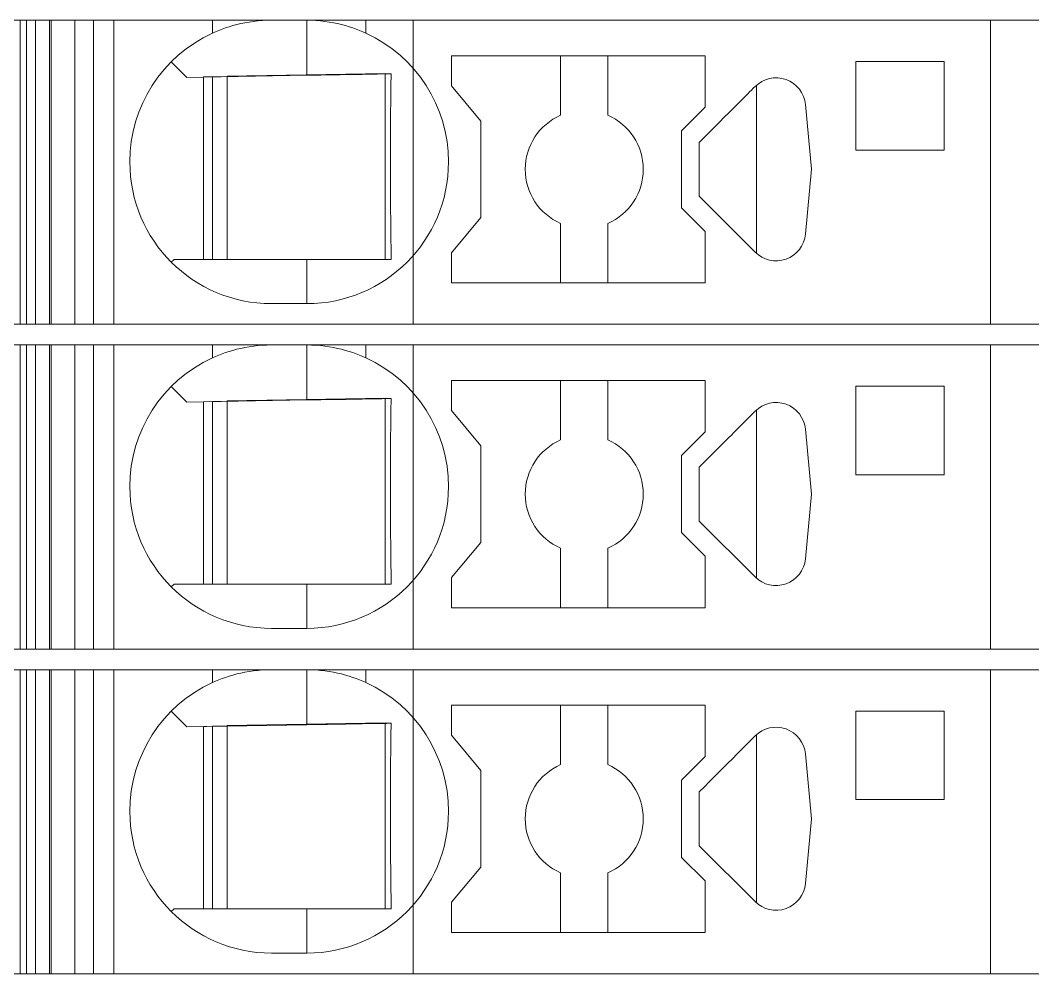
# Model space of a CAD drawing. Header units: millimetres. Extents: x 0 to 1680, y 0 to 1188.
# Drawn here: x 919.89 to 937.05, y 562.35 to 578.5 of the extents above; entities that cross this region are included whole.
import ezdxf
from ezdxf.enums import TextEntityAlignment as Align

# ---------------------------------------------------------------- set-up
doc = ezdxf.new("R2010")
doc.units = ezdxf.units.MM
for name, color, linetype, lineweight in [('EPLAN309', 5, 'Continuous', 5), ('EPLAN493', 5, 'Continuous', 5), ('MAIN-1', 7, 'Continuous', 5), ('MAIN-2', 7, 'Continuous', 5)]:
    doc.layers.add(name, color=color, linetype=linetype, lineweight=lineweight)
doc.styles.add('Tahoma', font='')
doc.styles.get('Tahoma').set_extended_font_data('Tahoma')

# ---------------------------------------------------------------- blocks, each defined once
blk = doc.blocks.new('EPLSYM_LibrarySPECIAL_Symbol12_Variant0_Placement8_8')
at = {"layer": 'EPLAN309', "lineweight": 13, "ltscale": 16}
blk.add_lwpolyline([(0, -5.15), (68.15, -5.15), (68.15, 0), (0, 0)], close=True, dxfattribs=at)
at = {"layer": 'EPLAN493', "color": 5, "style": 'Tahoma'}
blk.add_attdef('17_20450', text='', height=2.3478, dxfattribs=at).set_placement((0, -21.83478), align=Align.MIDDLE_RIGHT)
blk = doc.blocks.new('EPLSYM_LibrarySPECIAL_Symbol12_Variant0_Placement8_9')
at = {"layer": 'EPLAN309', "lineweight": 13, "ltscale": 16}
blk.add_lwpolyline([(0, -5.15), (68.15, -5.15), (68.15, 0), (0, 0)], close=True, dxfattribs=at)
at = {"layer": 'EPLAN493', "color": 5, "style": 'Tahoma'}
blk.add_attdef('17_20450', text='', height=2.3478, dxfattribs=at).set_placement((0, -21.83478), align=Align.MIDDLE_RIGHT)
blk = doc.blocks.new('EPLSYM_LibrarySPECIAL_Symbol12_Variant0_Placement8_10')
at = {"layer": 'EPLAN309', "lineweight": 13, "ltscale": 16}
blk.add_lwpolyline([(0, -5.15), (68.15, -5.15), (68.15, 0), (0, 0)], close=True, dxfattribs=at)
at = {"layer": 'EPLAN493', "color": 5, "style": 'Tahoma'}
blk.add_attdef('17_20450', text='', height=2.3478, dxfattribs=at).set_placement((0, -21.83478), align=Align.MIDDLE_RIGHT)

msp = doc.modelspace()

# ---------------------------------------------------------------- linework, layer by layer
at = {"layer": 'MAIN-1'}
for p, q in [((920.001, 578.5), (919.893, 578.5)), ((919.893, 573.35), (919.893, 578.5)), ((920.001, 578.5), (923.15, 578.5)), ((920.001, 573.35), (920.001, 578.5)), ((923.15, 578.5), (924.15, 578.5)), ((923.15, 578.5), (923.15, 578.282)), ((923.256, 578.327), (923.313, 578.349)), ((923.313, 578.349), (923.372, 578.37)), ((923.372, 578.37), (923.433, 578.39)), ((923.433, 578.39), (923.497, 578.409)), ((923.497, 578.409), (923.563, 578.427)), ((923.563, 578.427), (923.631, 578.443)), ((923.631, 578.443), (923.701, 578.458)), ((923.701, 578.458), (923.772, 578.47)), ((923.772, 578.47), (923.846, 578.481)), ((923.846, 578.481), (923.921, 578.489)), ((923.921, 578.489), (923.997, 578.495)), ((923.997, 578.495), (924.073, 578.499)), ((924.073, 578.499), (924.15, 578.5)), ((924.75, 578.5), (924.15, 578.5)), ((924.827, 578.499), (924.75, 578.5)), ((925.75, 578.5), (924.75, 578.5)), ((924.75, 577.568), (924.75, 578.5)), ((924.903, 578.495), (924.827, 578.499)), ((924.979, 578.489), (924.903, 578.495)), ((925.054, 578.481), (924.979, 578.489)), ((925.128, 578.47), (925.054, 578.481)), ((925.199, 578.458), (925.128, 578.47)), ((925.269, 578.443), (925.199, 578.458)), ((925.337, 578.427), (925.269, 578.443)), ((925.403, 578.409), (925.337, 578.427)), ((925.467, 578.39), (925.403, 578.409)), ((925.528, 578.37), (925.467, 578.39)), ((925.587, 578.349), (925.528, 578.37)), ((925.644, 578.327), (925.587, 578.349)), ((925.75, 578.5), (936.332, 578.5)), ((925.75, 578.5), (925.75, 578.282)), ((937.05, 578.5), (936.332, 578.5)), ((936.332, 573.35), (936.332, 578.5)), ((923.15, 578.282), (923.202, 578.305)), ((923.202, 578.305), (923.256, 578.327)), ((925.698, 578.305), (925.644, 578.327)), ((925.75, 578.282), (925.698, 578.305)), ((927.2, 577.9), (927.2, 577.389)), ((931.5, 577.9), (927.2, 577.9)), ((929.05, 577.9), (929.05, 576.892)), ((929.85, 576.892), (929.85, 577.9)), ((931.5, 577.029), (931.5, 577.9)), ((922.453, 577.797), (922.717, 577.533)), ((934.05, 577.8), (934.05, 576.3)), ((935.55, 577.8), (934.05, 577.8)), ((935.55, 576.3), (935.55, 577.8)), ((922.717, 577.533), (924.75, 577.568)), ((923, 574.45), (923, 577.538)), ((923.15, 577.54), (923.15, 574.45)), ((923.4, 574.45), (923.4, 577.545)), ((924.87, 577.57), (924.75, 577.568)), ((924.987, 577.572), (924.87, 577.57)), ((925.1, 577.574), (924.987, 577.572)), ((925.209, 577.576), (925.1, 577.574)), ((925.313, 577.578), (925.209, 577.576)), ((925.412, 577.579), (925.313, 577.578)), ((925.507, 577.581), (925.412, 577.579)), ((925.599, 577.583), (925.507, 577.581)), ((925.688, 577.584), (925.599, 577.583)), ((925.774, 577.586), (925.688, 577.584)), ((925.858, 577.587), (925.774, 577.586)), ((925.94, 577.588), (925.858, 577.587)), ((926.02, 577.59), (925.94, 577.588)), ((926.099, 577.591), (926.02, 577.59)), ((926.079, 574.45), (926.079, 577.591)), ((926.176, 577.592), (926.099, 577.591)), ((926.175, 577.45), (926.176, 577.522)), ((926.176, 577.522), (926.176, 577.592)), ((926.173, 577.303), (926.174, 577.377)), ((926.174, 577.377), (926.175, 577.45)), ((927.7, 576.793), (927.2, 577.389)), ((932.315, 577.347), (932.284, 577.316)), ((932.346, 577.379), (932.315, 577.347)), ((932.367, 577.398), (932.367, 574.552)), ((926.171, 577.07), (926.172, 577.149)), ((926.172, 577.149), (926.173, 577.227)), ((926.173, 577.227), (926.173, 577.303)), ((932.127, 577.159), (932.094, 577.126)), ((932.158, 577.191), (932.127, 577.159)), ((932.19, 577.222), (932.158, 577.191)), ((932.221, 577.253), (932.19, 577.222)), ((932.252, 577.285), (932.221, 577.253)), ((932.284, 577.316), (932.252, 577.285)), ((926.17, 576.988), (926.171, 577.07)), ((926.17, 576.904), (926.17, 576.988)), ((931.1, 576.629), (931.5, 577.029)), ((931.983, 577.015), (931.943, 576.975)), ((932.021, 577.053), (931.983, 577.015)), ((932.058, 577.09), (932.021, 577.053)), ((932.094, 577.126), (932.058, 577.09)), ((933.302, 575.975), (933.198, 577.072)), ((926.169, 576.817), (926.17, 576.904)), ((926.169, 576.726), (926.169, 576.817)), ((931.823, 576.856), (931.742, 576.774)), ((931.902, 576.934), (931.823, 576.856)), ((931.943, 576.975), (931.902, 576.934)), ((926.168, 576.632), (926.169, 576.726)), ((927.7, 575.157), (927.7, 576.793)), ((931.658, 576.69), (931.572, 576.604)), ((931.742, 576.774), (931.658, 576.69)), ((926.167, 576.431), (926.168, 576.534)), ((926.168, 576.534), (926.168, 576.632)), ((931.1, 576.629), (931.1, 575.321)), ((931.486, 576.518), (931.4, 576.432)), ((931.572, 576.604), (931.486, 576.518)), ((926.167, 576.324), (926.167, 576.431)), ((926.167, 576.213), (926.167, 576.324)), ((931.4, 576.302), (931.4, 576.432)), ((931.4, 576.171), (931.4, 576.302)), ((934.05, 576.3), (935.55, 576.3)), ((926.167, 576.1), (926.167, 576.213)), ((931.4, 576.04), (931.4, 576.171)), ((926.167, 575.979), (926.167, 576.1)), ((926.167, 575.861), (926.167, 575.979)), ((931.4, 575.91), (931.4, 576.04)), ((933.198, 574.878), (933.302, 575.975)), ((926.167, 575.747), (926.167, 575.861)), ((931.4, 575.779), (931.4, 575.91)), ((931.4, 575.648), (931.4, 575.779)), ((926.168, 575.638), (926.167, 575.747)), ((926.168, 575.534), (926.168, 575.638)), ((931.4, 575.518), (931.4, 575.648)), ((926.169, 575.434), (926.168, 575.534)), ((926.169, 575.339), (926.169, 575.434)), ((931.4, 575.518), (932.346, 574.571)), ((926.17, 575.248), (926.169, 575.339)), ((931.5, 574.921), (931.1, 575.321)), ((926.171, 575.159), (926.17, 575.248)), ((926.172, 575.073), (926.171, 575.159)), ((927.2, 574.561), (927.7, 575.157)), ((926.172, 574.99), (926.172, 575.073)), ((926.173, 574.908), (926.172, 574.99)), ((929.05, 574.05), (929.05, 575.058)), ((929.85, 574.05), (929.85, 575.058)), ((931.5, 574.05), (931.5, 574.921)), ((926.174, 574.829), (926.173, 574.908)), ((926.175, 574.75), (926.174, 574.829)), ((926.176, 574.674), (926.175, 574.75)), ((926.176, 574.598), (926.176, 574.674)), ((926.177, 574.524), (926.176, 574.598)), ((922.5, 574.45), (922.453, 574.403)), ((922.5, 574.45), (924.75, 574.45)), ((924.75, 574.45), (924.842, 574.45)), ((924.75, 574.45), (924.75, 573.7)), ((924.842, 574.45), (924.933, 574.45)), ((924.933, 574.45), (925.023, 574.45)), ((925.023, 574.45), (925.11, 574.45)), ((925.11, 574.45), (925.195, 574.45)), ((925.195, 574.45), (925.278, 574.45)), ((925.278, 574.45), (925.358, 574.45)), ((925.358, 574.45), (925.436, 574.45)), ((925.436, 574.45), (925.511, 574.45)), ((925.511, 574.45), (925.585, 574.45)), ((925.585, 574.45), (925.657, 574.45)), ((925.657, 574.45), (925.726, 574.45)), ((925.726, 574.45), (925.795, 574.45)), ((925.795, 574.45), (925.861, 574.45)), ((925.861, 574.45), (925.927, 574.45)), ((925.927, 574.45), (925.991, 574.45)), ((925.991, 574.45), (926.055, 574.45)), ((926.055, 574.45), (926.117, 574.45)), ((926.117, 574.45), (926.178, 574.45)), ((926.178, 574.45), (926.177, 574.524)), ((927.2, 574.561), (927.2, 574.05)), ((931.5, 574.05), (927.2, 574.05)), ((924.75, 573.7), (924.15, 573.7)), ((920.001, 573.35), (919.893, 573.35)), ((920.001, 573.35), (936.332, 573.35)), ((937.05, 573.35), (936.332, 573.35)), ((920.001, 573), (919.893, 573)), ((919.893, 567.85), (919.893, 573)), ((920.001, 573), (923.15, 573)), ((920.001, 567.85), (920.001, 573)), ((923.15, 573), (924.15, 573)), ((923.15, 573), (923.15, 572.782)), ((923.313, 572.849), (923.372, 572.87)), ((923.372, 572.87), (923.433, 572.89)), ((923.433, 572.89), (923.497, 572.909)), ((923.497, 572.909), (923.563, 572.927)), ((923.563, 572.927), (923.631, 572.943)), ((923.631, 572.943), (923.701, 572.958)), ((923.701, 572.958), (923.772, 572.97)), ((923.772, 572.97), (923.846, 572.981)), ((923.846, 572.981), (923.921, 572.989)), ((923.921, 572.989), (923.997, 572.995)), ((923.997, 572.995), (924.073, 572.999)), ((924.073, 572.999), (924.15, 573)), ((924.75, 573), (924.15, 573)), ((924.827, 572.999), (924.75, 573)), ((925.75, 573), (924.75, 573)), ((924.75, 572.068), (924.75, 573)), ((924.903, 572.995), (924.827, 572.999)), ((924.979, 572.989), (924.903, 572.995)), ((925.054, 572.981), (924.979, 572.989)), ((925.128, 572.97), (925.054, 572.981)), ((925.199, 572.958), (925.128, 572.97)), ((925.269, 572.943), (925.199, 572.958)), ((925.337, 572.927), (925.269, 572.943)), ((925.403, 572.909), (925.337, 572.927)), ((925.467, 572.89), (925.403, 572.909)), ((925.528, 572.87), (925.467, 572.89)), ((925.587, 572.849), (925.528, 572.87)), ((925.75, 573), (936.332, 573)), ((925.75, 573), (925.75, 572.782)), ((937.05, 573), (936.332, 573)), ((936.332, 567.85), (936.332, 573)), ((923.15, 572.782), (923.202, 572.805)), ((923.202, 572.805), (923.256, 572.827)), ((923.256, 572.827), (923.313, 572.849)), ((925.644, 572.827), (925.587, 572.849)), ((925.698, 572.805), (925.644, 572.827)), ((925.75, 572.782), (925.698, 572.805)), ((927.2, 572.4), (927.2, 571.889)), ((931.5, 572.4), (927.2, 572.4)), ((929.05, 572.4), (929.05, 571.392)), ((929.85, 571.392), (929.85, 572.4)), ((931.5, 571.529), (931.5, 572.4)), ((922.453, 572.297), (922.717, 572.033)), ((934.05, 572.3), (934.05, 570.8)), ((935.55, 572.3), (934.05, 572.3)), ((935.55, 570.8), (935.55, 572.3)), ((922.717, 572.033), (924.75, 572.068)), ((923, 568.95), (923, 572.038)), ((923.15, 572.04), (923.15, 568.95)), ((923.4, 568.95), (923.4, 572.045)), ((924.87, 572.07), (924.75, 572.068)), ((924.987, 572.072), (924.87, 572.07)), ((925.1, 572.074), (924.987, 572.072)), ((925.209, 572.076), (925.1, 572.074)), ((925.313, 572.078), (925.209, 572.076)), ((925.412, 572.079), (925.313, 572.078)), ((925.507, 572.081), (925.412, 572.079)), ((925.599, 572.083), (925.507, 572.081)), ((925.688, 572.084), (925.599, 572.083)), ((925.774, 572.086), (925.688, 572.084)), ((925.858, 572.087), (925.774, 572.086)), ((925.94, 572.088), (925.858, 572.087)), ((926.02, 572.09), (925.94, 572.088)), ((926.099, 572.091), (926.02, 572.09)), ((926.079, 568.95), (926.079, 572.091)), ((926.176, 572.092), (926.099, 572.091)), ((926.175, 571.95), (926.176, 572.022)), ((926.176, 572.022), (926.176, 572.092)), ((926.173, 571.803), (926.174, 571.877)), ((926.174, 571.877), (926.175, 571.95)), ((927.7, 571.293), (927.2, 571.889)), ((932.315, 571.847), (932.284, 571.816)), ((932.346, 571.879), (932.315, 571.847)), ((932.367, 571.898), (932.367, 569.052)), ((926.172, 571.649), (926.173, 571.727)), ((926.173, 571.727), (926.173, 571.803)), ((932.127, 571.659), (932.094, 571.626)), ((932.158, 571.691), (932.127, 571.659)), ((932.19, 571.722), (932.158, 571.691)), ((932.221, 571.753), (932.19, 571.722)), ((932.252, 571.785), (932.221, 571.753)), ((932.284, 571.816), (932.252, 571.785)), ((926.17, 571.488), (926.171, 571.57)), ((926.17, 571.404), (926.17, 571.488)), ((926.171, 571.57), (926.172, 571.649)), ((931.1, 571.129), (931.5, 571.529)), ((931.983, 571.515), (931.943, 571.475)), ((932.021, 571.553), (931.983, 571.515)), ((932.058, 571.59), (932.021, 571.553)), ((932.094, 571.626), (932.058, 571.59)), ((933.302, 570.475), (933.198, 571.572)), ((926.169, 571.317), (926.17, 571.404)), ((926.169, 571.226), (926.169, 571.317)), ((931.823, 571.356), (931.742, 571.274)), ((931.902, 571.434), (931.823, 571.356)), ((931.943, 571.475), (931.902, 571.434)), ((926.168, 571.132), (926.169, 571.226)), ((927.7, 569.657), (927.7, 571.293)), ((931.658, 571.19), (931.572, 571.104)), ((931.742, 571.274), (931.658, 571.19)), ((926.167, 570.931), (926.168, 571.034)), ((926.168, 571.034), (926.168, 571.132)), ((931.1, 571.129), (931.1, 569.821)), ((931.486, 571.018), (931.4, 570.932)), ((931.572, 571.104), (931.486, 571.018)), ((926.167, 570.824), (926.167, 570.931)), ((926.167, 570.713), (926.167, 570.824)), ((931.4, 570.802), (931.4, 570.932)), ((931.4, 570.671), (931.4, 570.802)), ((934.05, 570.8), (935.55, 570.8)), ((926.167, 570.6), (926.167, 570.713)), ((931.4, 570.54), (931.4, 570.671)), ((926.167, 570.479), (926.167, 570.6)), ((926.167, 570.361), (926.167, 570.479)), ((931.4, 570.41), (931.4, 570.54)), ((933.198, 569.378), (933.302, 570.475)), ((926.167, 570.247), (926.167, 570.361)), ((931.4, 570.279), (931.4, 570.41)), ((926.168, 570.138), (926.167, 570.247)), ((926.168, 570.034), (926.168, 570.138)), ((931.4, 570.148), (931.4, 570.279)), ((931.4, 570.018), (931.4, 570.148)), ((926.169, 569.934), (926.168, 570.034)), ((931.4, 570.018), (932.346, 569.071)), ((926.169, 569.839), (926.169, 569.934)), ((926.17, 569.748), (926.169, 569.839)), ((931.5, 569.421), (931.1, 569.821)), ((926.171, 569.659), (926.17, 569.748)), ((926.172, 569.573), (926.171, 569.659)), ((927.2, 569.061), (927.7, 569.657)), ((926.172, 569.49), (926.172, 569.573)), ((926.173, 569.408), (926.172, 569.49)), ((929.05, 568.55), (929.05, 569.558)), ((929.85, 568.55), (929.85, 569.558)), ((926.174, 569.329), (926.173, 569.408)), ((926.175, 569.25), (926.174, 569.329)), ((931.5, 568.55), (931.5, 569.421)), ((926.176, 569.174), (926.175, 569.25)), ((926.176, 569.098), (926.176, 569.174)), ((926.177, 569.024), (926.176, 569.098)), ((922.5, 568.95), (922.453, 568.903)), ((922.5, 568.95), (924.75, 568.95)), ((924.75, 568.95), (924.842, 568.95)), ((924.75, 568.95), (924.75, 568.2)), ((924.842, 568.95), (924.933, 568.95)), ((924.933, 568.95), (925.023, 568.95)), ((925.023, 568.95), (925.11, 568.95)), ((925.11, 568.95), (925.195, 568.95)), ((925.195, 568.95), (925.278, 568.95)), ((925.278, 568.95), (925.358, 568.95)), ((925.358, 568.95), (925.436, 568.95)), ((925.436, 568.95), (925.511, 568.95)), ((925.511, 568.95), (925.585, 568.95)), ((925.585, 568.95), (925.657, 568.95)), ((925.657, 568.95), (925.726, 568.95)), ((925.726, 568.95), (925.795, 568.95)), ((925.795, 568.95), (925.861, 568.95)), ((925.861, 568.95), (925.927, 568.95)), ((925.927, 568.95), (925.991, 568.95)), ((925.991, 568.95), (926.055, 568.95)), ((926.055, 568.95), (926.117, 568.95)), ((926.117, 568.95), (926.178, 568.95)), ((926.178, 568.95), (926.177, 569.024)), ((927.2, 569.061), (927.2, 568.55)), ((931.5, 568.55), (927.2, 568.55)), ((924.75, 568.2), (924.15, 568.2)), ((920.001, 567.85), (919.893, 567.85)), ((920.001, 567.85), (936.332, 567.85)), ((937.05, 567.85), (936.332, 567.85)), ((920.001, 567.5), (919.893, 567.5)), ((919.893, 562.35), (919.893, 567.5)), ((920.001, 567.5), (923.15, 567.5)), ((920.001, 562.35), (920.001, 567.5)), ((923.15, 567.5), (924.15, 567.5)), ((923.15, 567.5), (923.15, 567.282)), ((923.313, 567.349), (923.372, 567.37)), ((923.372, 567.37), (923.433, 567.39)), ((923.433, 567.39), (923.497, 567.409)), ((923.497, 567.409), (923.563, 567.427)), ((923.563, 567.427), (923.631, 567.443)), ((923.631, 567.443), (923.701, 567.458)), ((923.701, 567.458), (923.772, 567.47)), ((923.772, 567.47), (923.846, 567.481)), ((923.846, 567.481), (923.921, 567.489)), ((923.921, 567.489), (923.997, 567.495)), ((923.997, 567.495), (924.073, 567.499)), ((924.073, 567.499), (924.15, 567.5)), ((924.75, 567.5), (924.15, 567.5)), ((924.827, 567.499), (924.75, 567.5)), ((925.75, 567.5), (924.75, 567.5)), ((924.75, 566.568), (924.75, 567.5)), ((924.903, 567.495), (924.827, 567.499)), ((924.979, 567.489), (924.903, 567.495)), ((925.054, 567.481), (924.979, 567.489)), ((925.128, 567.47), (925.054, 567.481)), ((925.199, 567.458), (925.128, 567.47)), ((925.269, 567.443), (925.199, 567.458)), ((925.337, 567.427), (925.269, 567.443)), ((925.403, 567.409), (925.337, 567.427)), ((925.467, 567.39), (925.403, 567.409)), ((925.528, 567.37), (925.467, 567.39)), ((925.587, 567.349), (925.528, 567.37)), ((925.75, 567.5), (936.332, 567.5)), ((925.75, 567.5), (925.75, 567.282)), ((937.05, 567.5), (936.332, 567.5)), ((936.332, 562.35), (936.332, 567.5)), ((923.15, 567.282), (923.202, 567.305)), ((923.202, 567.305), (923.256, 567.327)), ((923.256, 567.327), (923.313, 567.349)), ((925.644, 567.327), (925.587, 567.349)), ((925.698, 567.305), (925.644, 567.327)), ((925.75, 567.282), (925.698, 567.305)), ((927.2, 566.9), (927.2, 566.389)), ((931.5, 566.9), (927.2, 566.9)), ((929.05, 566.9), (929.05, 565.892)), ((929.85, 565.892), (929.85, 566.9)), ((931.5, 566.029), (931.5, 566.9)), ((922.453, 566.797), (922.717, 566.533)), ((934.05, 566.8), (934.05, 565.3)), ((935.55, 566.8), (934.05, 566.8)), ((935.55, 565.3), (935.55, 566.8)), ((922.717, 566.533), (924.75, 566.568)), ((923, 563.45), (923, 566.538)), ((923.15, 566.54), (923.15, 563.45)), ((923.4, 563.45), (923.4, 566.545)), ((924.87, 566.57), (924.75, 566.568)), ((924.987, 566.572), (924.87, 566.57)), ((925.1, 566.574), (924.987, 566.572)), ((925.209, 566.576), (925.1, 566.574)), ((925.313, 566.578), (925.209, 566.576)), ((925.412, 566.579), (925.313, 566.578)), ((925.507, 566.581), (925.412, 566.579)), ((925.599, 566.583), (925.507, 566.581)), ((925.688, 566.584), (925.599, 566.583)), ((925.774, 566.586), (925.688, 566.584)), ((925.858, 566.587), (925.774, 566.586)), ((925.94, 566.588), (925.858, 566.587)), ((926.02, 566.59), (925.94, 566.588)), ((926.099, 566.591), (926.02, 566.59)), ((926.079, 563.45), (926.079, 566.591)), ((926.176, 566.592), (926.099, 566.591)), ((926.175, 566.45), (926.176, 566.522)), ((926.176, 566.522), (926.176, 566.592)), ((926.173, 566.303), (926.174, 566.377)), ((926.174, 566.377), (926.175, 566.45)), ((927.7, 565.793), (927.2, 566.389)), ((932.315, 566.347), (932.284, 566.316)), ((932.346, 566.379), (932.315, 566.347)), ((932.367, 566.398), (932.367, 563.552)), ((926.172, 566.149), (926.173, 566.227)), ((926.173, 566.227), (926.173, 566.303)), ((932.158, 566.191), (932.127, 566.159)), ((932.19, 566.222), (932.158, 566.191)), ((932.221, 566.253), (932.19, 566.222)), ((932.252, 566.285), (932.221, 566.253)), ((932.284, 566.316), (932.252, 566.285)), ((926.17, 565.988), (926.171, 566.07)), ((926.171, 566.07), (926.172, 566.149)), ((931.1, 565.629), (931.5, 566.029)), ((931.983, 566.015), (931.943, 565.975)), ((932.021, 566.053), (931.983, 566.015)), ((932.058, 566.09), (932.021, 566.053)), ((932.094, 566.126), (932.058, 566.09)), ((932.127, 566.159), (932.094, 566.126)), ((933.302, 564.975), (933.198, 566.072)), ((926.169, 565.817), (926.17, 565.904)), ((926.17, 565.904), (926.17, 565.988)), ((931.823, 565.856), (931.742, 565.774)), ((931.902, 565.934), (931.823, 565.856)), ((931.943, 565.975), (931.902, 565.934)), ((926.168, 565.632), (926.169, 565.726)), ((926.169, 565.726), (926.169, 565.817)), ((927.7, 564.157), (927.7, 565.793)), ((931.658, 565.69), (931.572, 565.604)), ((931.742, 565.774), (931.658, 565.69)), ((926.167, 565.431), (926.168, 565.534)), ((926.168, 565.534), (926.168, 565.632)), ((931.1, 565.629), (931.1, 564.321)), ((931.486, 565.518), (931.4, 565.432)), ((931.572, 565.604), (931.486, 565.518)), ((926.167, 565.324), (926.167, 565.431)), ((926.167, 565.213), (926.167, 565.324)), ((931.4, 565.302), (931.4, 565.432)), ((926.167, 565.1), (926.167, 565.213)), ((931.4, 565.171), (931.4, 565.302)), ((931.4, 565.04), (931.4, 565.171)), ((934.05, 565.3), (935.55, 565.3)), ((926.167, 564.979), (926.167, 565.1)), ((926.167, 564.861), (926.167, 564.979)), ((931.4, 564.91), (931.4, 565.04)), ((933.198, 563.878), (933.302, 564.975)), ((926.167, 564.747), (926.167, 564.861)), ((931.4, 564.779), (931.4, 564.91)), ((926.168, 564.638), (926.167, 564.747)), ((926.168, 564.534), (926.168, 564.638)), ((931.4, 564.648), (931.4, 564.779)), ((931.4, 564.518), (931.4, 564.648)), ((926.169, 564.434), (926.168, 564.534)), ((931.4, 564.518), (932.346, 563.571)), ((926.169, 564.339), (926.169, 564.434)), ((926.17, 564.248), (926.169, 564.339)), ((931.5, 563.921), (931.1, 564.321)), ((926.171, 564.159), (926.17, 564.248)), ((926.172, 564.073), (926.171, 564.159)), ((927.2, 563.561), (927.7, 564.157)), ((926.172, 563.99), (926.172, 564.073)), ((926.173, 563.908), (926.172, 563.99)), ((929.05, 563.05), (929.05, 564.058)), ((929.85, 563.05), (929.85, 564.058)), ((926.174, 563.829), (926.173, 563.908)), ((926.175, 563.75), (926.174, 563.829)), ((931.5, 563.05), (931.5, 563.921)), ((926.176, 563.674), (926.175, 563.75)), ((926.176, 563.598), (926.176, 563.674)), ((926.177, 563.524), (926.176, 563.598)), ((922.5, 563.45), (922.453, 563.403)), ((922.5, 563.45), (924.75, 563.45)), ((924.75, 563.45), (924.842, 563.45)), ((924.75, 563.45), (924.75, 562.7)), ((924.842, 563.45), (924.933, 563.45)), ((924.933, 563.45), (925.023, 563.45)), ((925.023, 563.45), (925.11, 563.45)), ((925.11, 563.45), (925.195, 563.45)), ((925.195, 563.45), (925.278, 563.45)), ((925.278, 563.45), (925.358, 563.45)), ((925.358, 563.45), (925.436, 563.45)), ((925.436, 563.45), (925.511, 563.45)), ((925.511, 563.45), (925.585, 563.45)), ((925.585, 563.45), (925.657, 563.45)), ((925.657, 563.45), (925.726, 563.45)), ((925.726, 563.45), (925.795, 563.45)), ((925.795, 563.45), (925.861, 563.45)), ((925.861, 563.45), (925.927, 563.45)), ((925.927, 563.45), (925.991, 563.45)), ((925.991, 563.45), (926.055, 563.45)), ((926.055, 563.45), (926.117, 563.45)), ((926.117, 563.45), (926.178, 563.45)), ((926.178, 563.45), (926.177, 563.524)), ((927.2, 563.561), (927.2, 563.05)), ((931.5, 563.05), (927.2, 563.05)), ((924.75, 562.7), (924.15, 562.7)), ((920.001, 562.35), (919.893, 562.35)), ((920.001, 562.35), (936.332, 562.35)), ((937.05, 562.35), (936.332, 562.35))]:
    msp.add_line(p, q, dxfattribs=at)
for centre, radius, start, end in [((924.15, 576.1), 2.4, 114.6244, 180), ((924.75, 576.1), 2.4, 0, 65.3756), ((932.7, 577.025), 0.5, 5.4404, 135), ((929.45, 575.975), 1, 113.5782, 180), ((929.45, 575.975), 1, 0, 66.4218), ((924.15, 576.1), 2.4, 180, 270), ((924.75, 576.1), 2.4, 270, 0), ((929.45, 575.975), 1, 180, 246.4218), ((929.45, 575.975), 1, 293.5782, 0), ((932.7, 574.925), 0.5, 225, 354.5596), ((924.15, 570.6), 2.4, 114.6244, 180), ((924.75, 570.6), 2.4, 0, 65.3756), ((932.7, 571.525), 0.5, 5.4404, 135), ((929.45, 570.475), 1, 113.5782, 180), ((929.45, 570.475), 1, 0, 66.4218), ((924.15, 570.6), 2.4, 180, 270), ((924.75, 570.6), 2.4, 270, 0), ((929.45, 570.475), 1, 180, 246.4218), ((929.45, 570.475), 1, 293.5782, 0), ((932.7, 569.425), 0.5, 225, 354.5596), ((924.15, 565.1), 2.4, 114.6244, 180), ((924.75, 565.1), 2.4, 0, 65.3756), ((932.7, 566.025), 0.5, 5.4404, 135), ((929.45, 564.975), 1, 113.5782, 180), ((929.45, 564.975), 1, 0, 66.4218), ((924.15, 565.1), 2.4, 180, 270), ((924.75, 565.1), 2.4, 270, 0), ((929.45, 564.975), 1, 180, 246.4218), ((929.45, 564.975), 1, 293.5782, 0), ((932.7, 563.925), 0.5, 225, 354.5596)]:
    msp.add_arc(centre, radius, start, end, dxfattribs=at)
at = {"layer": 'MAIN-2'}
for p, q in [((920.15, 578.5), (920.15, 573.35)), ((920.389, 573.35), (920.389, 578.5)), ((920.417, 578.5), (920.417, 573.35)), ((920.82, 578.5), (920.82, 573.35)), ((921.136, 573.35), (921.136, 578.5)), ((921.481, 578.5), (921.481, 573.35)), ((926.55, 573.35), (926.55, 578.5)), ((922.717, 577.533), (923, 577.538)), ((923.15, 577.542), (923, 577.539)), ((923, 577.539), (923, 577.538)), ((923, 577.538), (923, 577.538)), ((923.4, 577.548), (923.15, 577.543)), ((923.15, 577.542), (923.15, 577.543)), ((923.15, 577.542), (923.15, 577.54)), ((923.4, 577.553), (926.079, 577.6)), ((923.4, 577.548), (923.4, 577.553)), ((923.4, 577.545), (923.4, 577.548)), ((926.079, 577.6), (926.176, 577.592)), ((926.079, 577.591), (926.079, 577.6)), ((923.15, 574.45), (923.15, 574.45)), ((923.4, 574.45), (923.4, 574.45)), ((920.15, 573), (920.15, 567.85)), ((920.389, 567.85), (920.389, 573)), ((920.417, 573), (920.417, 567.85)), ((920.82, 573), (920.82, 567.85)), ((921.136, 567.85), (921.136, 573)), ((921.481, 573), (921.481, 567.85)), ((926.55, 567.85), (926.55, 573)), ((922.717, 572.033), (923, 572.038)), ((923.15, 572.042), (923, 572.039)), ((923, 572.039), (923, 572.038)), ((923, 572.038), (923, 572.038)), ((923.4, 572.048), (923.15, 572.043)), ((923.15, 572.042), (923.15, 572.043)), ((923.15, 572.042), (923.15, 572.04)), ((923.4, 572.053), (926.079, 572.1)), ((923.4, 572.048), (923.4, 572.053)), ((923.4, 572.045), (923.4, 572.048)), ((926.079, 572.1), (926.176, 572.092)), ((926.079, 572.091), (926.079, 572.1)), ((923.15, 568.95), (923.15, 568.95)), ((923.4, 568.95), (923.4, 568.95)), ((920.15, 567.5), (920.15, 562.35)), ((920.389, 562.35), (920.389, 567.5)), ((920.417, 567.5), (920.417, 562.35)), ((920.82, 567.5), (920.82, 562.35)), ((921.136, 562.35), (921.136, 567.5)), ((921.481, 567.5), (921.481, 562.35)), ((926.55, 562.35), (926.55, 567.5)), ((922.717, 566.533), (923, 566.538)), ((923.15, 566.542), (923, 566.539)), ((923, 566.539), (923, 566.538)), ((923, 566.538), (923, 566.538)), ((923.4, 566.548), (923.15, 566.543)), ((923.15, 566.542), (923.15, 566.543)), ((923.15, 566.542), (923.15, 566.54)), ((923.4, 566.553), (926.079, 566.6)), ((923.4, 566.548), (923.4, 566.553)), ((923.4, 566.545), (923.4, 566.548)), ((926.079, 566.6), (926.176, 566.592)), ((926.079, 566.591), (926.079, 566.6)), ((923.15, 563.45), (923.15, 563.45)), ((923.4, 563.45), (923.4, 563.45))]:
    msp.add_line(p, q, dxfattribs=at)

# ---------------------------------------------------------------- block references
for name, p in [('EPLSYM_LibrarySPECIAL_Symbol12_Variant0_Placement8_8', (901, 578.5)), ('EPLSYM_LibrarySPECIAL_Symbol12_Variant0_Placement8_9', (901, 573)), ('EPLSYM_LibrarySPECIAL_Symbol12_Variant0_Placement8_10', (901, 567.5))]:
    msp.add_blockref(name, p)

doc.saveas('drawing.dxf')
